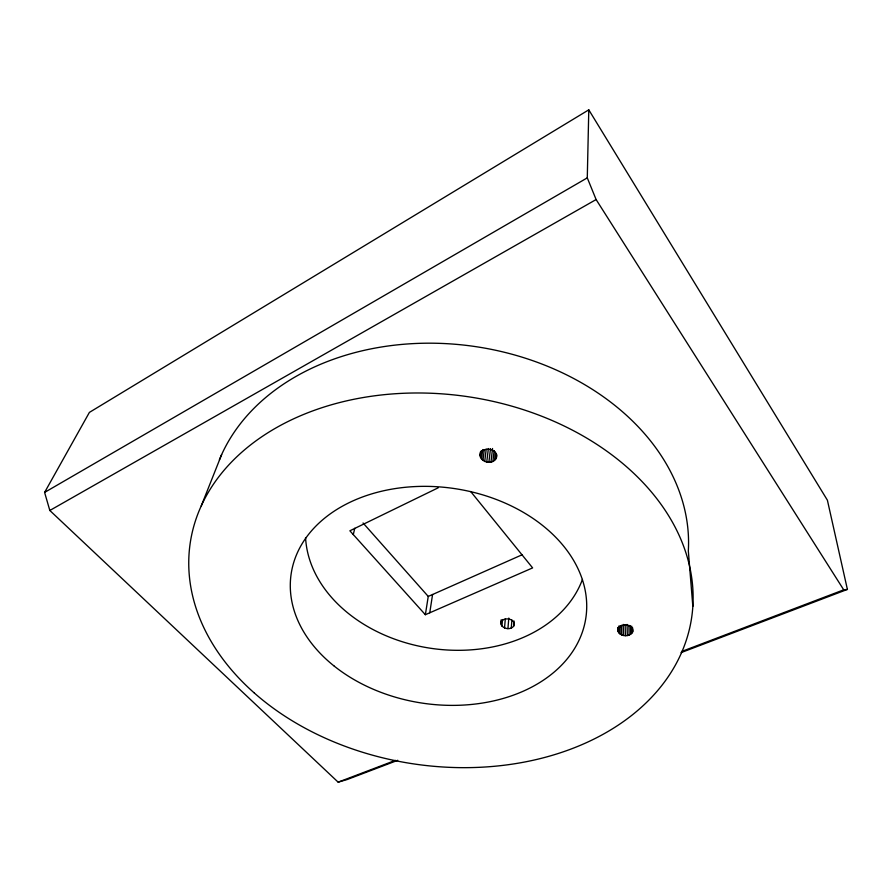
<?xml version="1.0" encoding="UTF-8"?>
<svg xmlns="http://www.w3.org/2000/svg" width="892" height="892" viewBox="0 0 892 892"><rect width="100%" height="100%" fill="white"/><g stroke="black" fill="none" stroke-linecap="round" stroke-linejoin="round"><path stroke-width="1.34" d="M588.787 109.839L827.397 500.2L847.4 589.422L843.721 589.835L596.112 199.552L587.282 177.865L588.787 109.839L89.39 412.405L44.6 492.417L49.829 510.48L338.146 782.161L347.077 779.575L397.754 760.307M501.226 619.739C497.881 627.288 509.232 631.636 513.614 626.273L514.026 620.988M511.25 628.024L511.897 620.096M507.927 628.637L508.808 618.067M504.526 627.946L505.329 618.702M480.197 455.79C480.264 445.844 498.271 447.695 496.454 457.418C493.187 466.906 476.127 461.342 480.699 451.352M501.94 626.139L502.53 619.539M496.454 457.418L496.755 454.697M494.525 460.406L495.439 452.233M495.74 459.023L496.342 453.582M492.897 461.465L494.135 450.56M500.88 623.698C501.315 615.636 517.516 618.569 513.614 626.273M490.968 462.134L492.54 448.498M488.861 462.379L490.466 448.743M486.731 462.156L488.37 448.531M484.713 461.51L486.207 449.245M482.94 460.473L484.289 449.579M480.61 457.507L481.468 450.705M481.546 459.101L482.739 449.579M429.754 612.793L432.575 594.496M470.675 491.503L532.624 567.903L425.361 614.711L428.249 596.425L363.055 522.98M617.955 630.287C618.892 622.482 634.413 623.597 632.696 631.848C629.339 638.65 615.848 636.007 617.911 627.522M353.277 534.576L354.793 528.22M201.257 505.887L221.64 454.585M44.6 492.417L587.282 177.865M49.829 510.48L596.112 199.552M438.262 487.768L349.876 530.796L425.361 614.711M428.249 596.425L522.422 554.646M338.146 782.161L395.435 760.363M681.51 651.539L843.721 589.835M681.053 652.632L847.4 589.422M692.839 606.404L688.323 550.91A240.918 183.083 8.5 0 0 489.463 348.995A240.918 183.083 8.5 0 0 219.387 459.804M632.584 627.689L632.696 631.848M631.737 626.184L631.915 633.13M630.488 625.894L630.7 634.212M628.893 625.325L629.128 635.048M627.065 624.456L627.31 635.55M625.136 624.612L625.37 635.706M623.229 624.411L623.43 635.505M621.468 625.247L621.635 634.959M619.962 625.771L620.096 634.089M618.825 626.039L618.925 632.974M618.134 627.522L618.189 631.681M582.443 579.432A141.672 107.129 8.5 0 1 430.301 648.216A141.672 107.129 8.5 0 1 305.577 537.564M254.354 693.039A253.473 185.592 8.5 0 0 681.165 653.535A253.473 185.592 8.5 0 0 387.295 394.375A253.473 185.592 8.5 0 0 254.354 693.039M334.333 666.201A148.986 108.478 8.5 0 0 581.896 633.409A148.986 108.478 8.5 0 0 399.293 487.991A148.986 108.478 8.5 0 0 334.333 666.201"/></g></svg>
